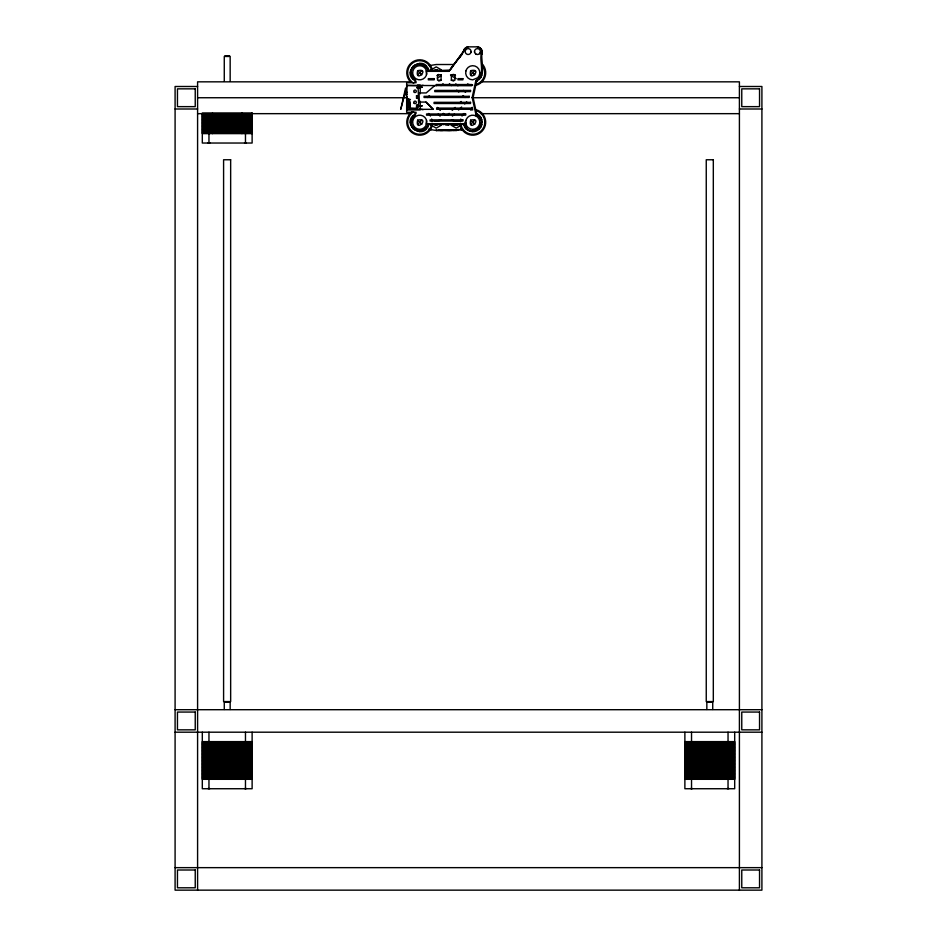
<?xml version="1.0" encoding="UTF-8"?>
<svg xmlns="http://www.w3.org/2000/svg" width="937" height="937" viewBox="0 0 937 937"><rect width="100%" height="100%" fill="white"/><g stroke="black" fill="none" stroke-linecap="round" stroke-linejoin="round"><path stroke-width="1.41" d="M417.562 105.459C415.056 106.841 418.242 102.953 417.562 106.783L416.567 107.24M417.445 87.82C416.567 87.375 416.672 88.91 417.363 86.766M415.829 81.261C398.717 71.844 424.789 52.39 428.841 71.341L449.748 70.392M465.912 120.404L464.447 123.684L428.022 123.684C427.26 130.231 418.195 133.042 413.732 128.228C407.747 122.724 414.177 117.172 416.145 112.288L406.658 112.288L406.658 82.714L416.145 82.714C414.177 77.818 407.747 72.266 413.732 66.761C418.195 61.947 427.284 64.77 428.022 71.341L448.811 71.341L463.428 51.558A5.833 5.833 0 0 1 465.033 48.478M428.83 124.668L427.928 124.434L428.83 123.684C424.742 142.6 398.729 123.134 415.829 113.74M426.558 74.597L425.855 69.233A7.063 7.063 0 0 0 415.431 67.159A7.063 7.063 0 0 0 414.74 77.759L416.192 78.884A7.063 7.063 0 0 0 426.558 70.931M426.558 124.059A7.063 7.063 0 0 0 416.192 116.118L414.74 117.23A7.063 7.063 0 0 0 415.431 127.842A7.063 7.063 0 0 0 425.855 125.769L426.558 120.404M460.43 121.74L460.781 119.034M470.983 52.32L471.088 51.558A2.94 2.94 0 0 0 466.673 49.017A2.94 2.94 0 0 0 466.673 54.112A2.94 2.94 0 0 0 471.088 51.558M465.666 122.232L466.614 125.769A7.063 7.063 0 0 0 477.038 127.842A7.063 7.063 0 0 0 477.729 117.23L476.265 116.118L472.178 97.495L475.844 80.582C485.764 75.991 479.404 62.111 481.22 54.041L482.157 51.558A5.833 5.833 0 0 0 477.472 46.85L468.113 46.85A5.833 5.833 0 0 0 465.466 48.08M475.691 81.261C487.533 77.548 480.049 60.015 482.157 51.558A5.306 5.306 0 0 0 477.448 46.85M475.691 113.74C483.328 114.923 484.265 127.092 477.448 130.395C472.857 134.05 462.281 129.353 464.447 123.684C468.91 140.855 491.749 122.267 475.844 114.419L476.628 113.74L473.115 97.495L476.628 81.261L475.844 80.582M431.453 129.716L429.158 128.744M449.912 129.892L449.994 130.477L450.088 129.892L436.22 130.477L429.064 129.329M421.931 64.571L422.165 63.657M417.293 131.332L417.539 130.419M470.292 131.332L470.538 130.419M465.912 70.931L466.614 69.233A7.063 7.063 0 0 1 477.038 67.159A7.063 7.063 0 0 1 477.729 77.759L472.74 79.832A7.063 7.063 0 0 1 465.912 70.931M417.422 97.835L417.41 96.769M415.489 80.102L415.021 80.922L415.595 80.149M423.969 65.414L424.438 64.606M415.021 130.395L415.489 129.575M468.02 130.395L468.5 129.575M476.98 114.888L477.448 114.068M450.545 69.221L462.515 53.561M450.603 69.279L453.168 65.918M459.153 58.094L462.573 53.62M417.644 70.685C414.728 83.768 430.739 67.757 417.644 70.685L421.814 74.843M438.645 74.398L438.305 74.843A2.94 2.94 0 0 1 436.982 75.604M417.644 120.147C414.728 133.23 430.739 117.23 417.644 120.147L421.814 124.316M479.533 53.643L480.002 53.034M470.655 70.685C467.727 83.768 483.738 67.757 470.655 70.685L474.813 74.843M470.655 120.147C467.727 133.23 483.738 117.23 470.655 120.147L474.813 124.316M448.811 71.341L463.428 51.558A5.306 5.306 0 0 1 468.137 46.85M428.022 71.341L428.841 70.369L448.811 70.38M406.752 85.595L406.318 95.668L407.091 96.921L407.22 107.79L417.562 108.434L418.628 104.066L418.078 85.665L406.963 85.454L471.779 85.724L471.779 84.541L436.197 84.541L436.197 85.724M413.065 79.422L413.732 78.755M417.644 74.843L421.814 70.685M425.726 66.761L426.394 66.105M413.065 128.896L413.732 128.228M417.644 124.316L421.814 120.147M470.655 74.843L474.813 70.685M447.23 115.356L449.21 113.365M452.184 110.39L455.159 107.415M459.13 103.445L461.109 101.465M466.076 128.896L466.743 128.228M470.655 124.316L474.813 120.147M478.737 116.235L479.393 115.567M452.407 116.141L454.457 114.103M458.544 110.039L461.613 106.982M464.682 103.937L466.731 101.899M482.016 52.191A5.446 5.446 0 0 0 482.157 51.558A5.306 5.306 0 0 1 482.063 52.156L482.157 54.041L481.22 54.041M427.389 97.495L429.486 95.668M440.999 85.583L443.096 83.756M434.698 85.654L426.183 92.939L419.05 92.939L419.05 102.063L425.984 102.063L433.269 109.336L406.658 109.336M434.136 70.685L434.745 70.216A2.94 2.94 0 0 1 437.696 70.216L438.305 70.685M438.305 124.316L437.696 124.785A2.94 2.94 0 0 1 434.745 124.785L434.136 124.316M458.322 124.316L457.713 124.785A2.94 2.94 0 0 1 454.785 124.785L454.164 124.316M411.566 77.478L412.385 76.998M427.073 68.518L427.893 68.05M431.125 69.818L436.22 66.878L441.327 69.818M437.239 78.064L441.327 75.71M411.566 126.94L412.385 126.472M441.327 125.183L436.22 128.123L431.125 125.183M460.325 125.769L456.249 128.123L451.142 125.183M464.576 126.94L465.396 126.472M480.084 117.992L480.892 117.523M416.567 97.916C419.389 97.015 414.728 97.331 417.305 97.389L416.415 98.057L417.527 98.057M209.888 788.591L209.209 788.544M246.49 788.544L245.717 788.544M692.455 788.591L691.775 788.544M729.056 788.544L728.283 788.544M209.888 142.892L209.209 142.892M246.396 142.892L245.717 142.892M438.703 81.05L441.21 80.254M410.629 75.206L411.542 74.96M428.83 70.322L427.928 70.568L428.841 70.369M410.629 124.668L411.542 124.434M463.628 124.668L464.541 124.434L427.928 124.434M480.927 120.041L481.841 119.795M450.498 74.972L453.332 74.48M434.616 121.295L441.081 120.182M429.205 65.649L436.232 64.512L453.403 64.512M460.231 129.236L462.468 128.884M436.314 129.892L436.314 130.477L456.26 130.477L462.562 129.458L462.234 128.919M439.465 109.348L445.38 109.278M224.857 55.869L229.577 55.869M410.312 72.758L411.249 72.758M481.22 72.758L482.157 72.758M410.816 81.835L197.59 81.835L197.59 890.15M480.915 81.835L739.41 81.835L739.41 890.15M417.515 85.068L420.233 85.068L420.233 93.77M197.59 86.497L175.09 86.497L175.09 890.15L761.91 890.15L761.91 86.497L739.41 86.497M407.244 92.306C404.07 90.608 404.07 95.925 407.244 94.227M472.178 97.495L473.115 97.495M197.59 97.741L406.435 97.741M472.154 97.741L739.41 97.741M417.539 106.584L416.415 106.584L417.305 106.713L416.415 107.38L417.539 107.38M175.09 108.997L197.59 108.997M739.41 108.997L761.91 108.997M406.658 109.934L420.233 109.934L420.233 101.231M197.59 113.658L410.816 113.658M480.915 113.658L739.41 113.658M202.31 114.173L252.123 114.173M202.31 114.771L252.123 114.771M202.31 115.356L252.123 115.356M202.31 115.942L252.123 115.942M202.31 116.528L252.123 116.528M202.31 117.125L252.123 117.125M202.31 117.711L252.123 117.711M202.31 118.296L252.123 118.296M202.31 118.894L252.123 118.894M202.31 119.479L252.123 119.479M202.31 120.065L252.123 120.065M202.31 120.65L252.123 120.65M202.31 121.248L252.123 121.248M202.31 121.833L252.123 121.833M410.312 122.232L411.249 122.232M481.22 122.232L482.157 122.232M202.31 122.419L252.123 122.419M202.31 123.016L252.123 123.016M202.31 123.602L252.123 123.602M202.31 124.188L252.123 124.188M202.31 124.773L252.123 124.773M202.31 125.371L252.123 125.371M202.31 125.956L252.123 125.956M202.31 126.542L252.123 126.542M202.31 127.139L252.123 127.139M202.31 127.725L252.123 127.725M202.31 128.31L252.123 128.31M202.31 128.896L252.123 128.896M202.31 129.493L252.123 129.493M202.31 130.079L252.123 130.079M202.31 130.665L252.123 130.665M202.31 131.262L252.123 131.262M202.31 131.848L252.123 131.848M202.31 132.433L252.123 132.433M202.31 133.019L252.123 133.019M202.31 133.616L252.123 133.616M175.09 709.707L761.91 709.707M175.09 732.195L761.91 732.195M202.31 741.624L252.123 741.624M684.877 741.624L734.69 741.624M202.31 742.209L252.123 742.209M684.877 742.209L734.69 742.209M202.31 742.795L252.123 742.795M684.877 742.795L734.69 742.795M202.31 743.392L252.123 743.392M684.877 743.392L734.69 743.392M202.31 743.978L252.123 743.978M684.877 743.978L734.69 743.978M202.31 744.564L252.123 744.564M684.877 744.564L734.69 744.564M202.31 745.161L252.123 745.161M684.877 745.161L734.69 745.161M202.31 745.747L252.123 745.747M684.877 745.747L734.69 745.747M202.31 746.332L252.123 746.332M684.877 746.332L734.69 746.332M202.31 746.918L252.123 746.918M684.877 746.918L734.69 746.918M202.31 747.515L252.123 747.515M684.877 747.515L734.69 747.515M202.31 748.101L252.123 748.101M684.877 748.101L734.69 748.101M202.31 748.686L252.123 748.686M684.877 748.686L734.69 748.686M202.31 749.284L252.123 749.284M684.877 749.284L734.69 749.284M202.31 749.869L252.123 749.869M684.877 749.869L734.69 749.869M202.31 750.455L252.123 750.455M684.877 750.455L734.69 750.455M202.31 751.041L252.123 751.041M684.877 751.041L734.69 751.041M202.31 751.638L252.123 751.638M684.877 751.638L734.69 751.638M202.31 752.224L252.123 752.224M684.877 752.224L734.69 752.224M202.31 752.809L252.123 752.809M684.877 752.809L734.69 752.809M202.31 753.407L252.123 753.407M684.877 753.407L734.69 753.407M202.31 753.992L252.123 753.992M684.877 753.992L734.69 753.992M202.31 754.578L252.123 754.578M684.877 754.578L734.69 754.578M202.31 755.163L252.123 755.163M684.877 755.163L734.69 755.163M202.31 755.761L252.123 755.761M684.877 755.761L734.69 755.761M202.31 756.346L252.123 756.346M684.877 756.346L734.69 756.346M202.31 756.932L252.123 756.932M684.877 756.932L734.69 756.932M202.31 757.518L252.123 757.518M684.877 757.518L734.69 757.518M202.31 758.115L252.123 758.115M684.877 758.115L734.69 758.115M202.31 758.701L252.123 758.701M684.877 758.701L734.69 758.701M202.31 759.286L252.123 759.286M684.877 759.286L734.69 759.286M202.31 759.884L252.123 759.884M684.877 759.884L734.69 759.884M202.31 760.469L252.123 760.469M684.877 760.469L734.69 760.469M202.31 761.055L252.123 761.055M684.877 761.055L734.69 761.055M202.31 761.64L252.123 761.64M684.877 761.64L734.69 761.64M202.31 762.238L252.123 762.238M684.877 762.238L734.69 762.238M202.31 762.823L252.123 762.823M684.877 762.823L734.69 762.823M202.31 763.409L252.123 763.409M684.877 763.409L734.69 763.409M202.31 764.006L252.123 764.006M684.877 764.006L734.69 764.006M202.31 764.592L252.123 764.592M684.877 764.592L734.69 764.592M202.31 765.178L252.123 765.178M684.877 765.178L734.69 765.178M202.31 765.763L252.123 765.763M684.877 765.763L734.69 765.763M202.31 766.361L252.123 766.361M684.877 766.361L734.69 766.361M202.31 766.946L252.123 766.946M684.877 766.946L734.69 766.946M202.31 767.532L252.123 767.532M684.877 767.532L734.69 767.532M202.31 768.129L252.123 768.129M684.877 768.129L734.69 768.129M202.31 768.715L252.123 768.715M684.877 768.715L734.69 768.715M202.31 769.3L252.123 769.3M684.877 769.3L734.69 769.3M202.31 769.886L252.123 769.886M684.877 769.886L734.69 769.886M202.31 770.483L252.123 770.483M684.877 770.483L734.69 770.483M202.31 771.069L252.123 771.069M684.877 771.069L734.69 771.069M202.31 771.655L252.123 771.655M684.877 771.655L734.69 771.655M202.31 772.252L252.123 772.252M684.877 772.252L734.69 772.252M202.31 772.838L252.123 772.838M684.877 772.838L734.69 772.838M202.31 773.423L252.123 773.423M684.877 773.423L734.69 773.423M202.31 774.009L252.123 774.009M684.877 774.009L734.69 774.009M202.31 774.606L252.123 774.606M684.877 774.606L734.69 774.606M202.31 775.192L252.123 775.192M684.877 775.192L734.69 775.192M202.31 775.777L252.123 775.777M684.877 775.777L734.69 775.777M202.31 776.375L252.123 776.375M684.877 776.375L734.69 776.375M202.31 776.96L252.123 776.96M684.877 776.96L734.69 776.96M202.31 777.546L252.123 777.546M684.877 777.546L734.69 777.546M202.31 778.132L252.123 778.132M684.877 778.132L734.69 778.132M202.31 778.729L252.123 778.729M684.877 778.729L734.69 778.729M202.31 779.315L252.123 779.315M684.877 779.315L734.69 779.315M175.09 867.65L761.91 867.65M406.4 87.855L405.498 88.383L400.767 109.313L406.307 88.183M451.388 120.182L457.842 121.295M480.927 74.96L481.841 75.206M410.629 70.322L411.542 70.568M480.927 124.434L481.841 124.668M410.629 119.795L411.542 120.041M481.384 53.807L482.157 54.041M451.247 80.254L453.742 81.05M244.545 142.892L245.225 142.892M208.037 142.892L208.717 142.892M727.112 788.591L727.791 788.544M244.545 788.591L245.225 788.544M690.51 788.544L691.283 788.544M207.944 788.544L208.717 788.544M480.084 76.998L480.892 77.478M451.142 75.71L456.249 78.649M411.566 68.05L412.385 68.518M480.084 126.472L480.892 126.94M411.566 117.523L412.385 117.992M427.073 126.472L427.893 126.94M455.745 83.908L457.935 85.759M463.382 90.397L465.572 92.259M449.373 83.756L451.47 85.583M456.706 90.175L458.802 92.002M462.983 95.668L465.08 97.495M478.737 78.755L479.393 79.422M478.737 128.228L479.393 128.896M413.065 66.105L413.732 66.761M437.31 107.415L440.285 110.39M443.26 113.365L445.239 115.356M438.153 114.22L440.109 116.176M413.065 115.567L413.732 116.235M425.726 128.228L426.394 128.896M425.984 102.063L433.269 109.348M453.824 74.398L454.164 74.843A2.94 2.94 0 0 0 455.487 75.604M476.98 80.102L477.448 80.922M476.98 129.575L477.448 130.395M415.021 64.606L415.489 65.414M415.021 114.068L415.489 114.888M423.969 129.575L424.438 130.395M474.93 130.419L475.176 131.332M417.293 63.657L417.539 64.571M421.931 130.419L422.165 131.332M472.201 107.298L472.728 109.863A12.368 12.368 0 0 0 470.585 110.051M461.508 129.037L461.531 129.634M461.156 129.693L461.063 129.107L460.981 129.716M458.462 129.529L458.509 130.114M458.298 129.552L458.357 130.138M458.134 129.575L458.193 130.161M457.935 129.611L457.982 130.196M457.678 130.243L457.584 129.669L457.49 130.278M457.08 130.348L456.167 129.892L456.26 130.477M474.497 51.558L474.602 52.32M431.676 119.034L432.039 121.74M734.69 732.195L734.69 788.731L684.877 788.731L684.877 732.195M728.037 732.195L728.037 741.624M728.037 779.315L728.037 788.731M724.512 741.624L724.512 779.315M712.729 709.461L712.729 702.164L706.838 702.164L706.838 709.461M695.067 741.624L695.067 779.315M691.529 732.195L691.529 741.624M691.529 779.315L691.529 788.731M472.74 130.711L472.74 131.66M463.628 123.684L463.628 124.621M460.571 124.035L460.571 124.621M459.341 124.035L459.341 124.621M458.65 124.035L458.65 124.621M457.233 124.035L457.233 124.621M456.014 124.035L456.014 124.621M456.073 130.477L455.159 129.892L455.159 130.477M455.862 124.035L455.862 124.621M455.616 124.035L455.616 124.621M455.452 124.035L455.464 124.621M455.323 124.035L455.323 124.621M454.972 124.035L454.972 124.621M454.867 124.035L454.867 124.621M454.656 124.035L454.621 124.621L454.386 124.035M454.176 124.035L454.328 124.621M454.316 130.477L454.316 129.892L450.31 130.477M454.117 124.621L454.058 124.035L453.941 124.621M453.684 124.035L453.754 124.621M453.473 124.035L453.555 124.621M453.25 124.035L453.367 124.621M453.18 124.035L453.18 124.621M452.876 124.035L452.817 124.621M452.735 124.035L452.653 124.621M452.594 124.035L452.524 124.621M452.489 129.892L452.489 130.477M450.732 129.892L450.732 130.477M449.772 129.892L449.819 130.477M449.573 129.892L449.584 130.477M449.327 129.892L449.35 130.477M449.21 129.892L449.163 130.477M448.999 124.035L449.081 124.621M449.046 129.892L448.964 130.477M448.882 124.035L448.882 124.621M448.741 130.477L448.741 129.892L448.554 130.477M448.706 124.035L448.706 124.621M448.472 124.035L448.472 124.621M448.39 129.892L448.331 130.477L448.249 129.892M448.167 124.035L448.167 124.621M447.945 124.035L447.945 124.621M448.097 129.892L448.015 130.477M447.781 124.035L447.827 124.621M447.874 129.892L447.921 130.477M447.628 124.035L447.628 124.621M447.675 130.477L447.581 129.892L447.511 130.477M447.324 124.035L447.3 124.621M447.195 130.477L446.937 129.892M446.773 124.035L446.937 124.621M446.621 124.035L446.586 124.621M446.703 129.892L446.609 130.477L446.504 129.892M446.328 124.035L446.328 124.621M446.305 129.892L446.305 130.477M446.071 129.892L446.071 130.477M445.977 124.035L445.977 124.621M445.836 129.892L445.871 130.477M445.743 124.035L445.743 124.621M445.59 129.892L445.649 130.477M445.567 124.035L445.567 124.621M444.958 129.892L444.958 130.477M444.677 129.892L444.677 130.477M444.103 129.892L444.103 130.477M443.248 124.035L443.248 124.621M443.342 129.892L443.342 130.477M443.201 129.892L443.201 130.477M442.744 129.892L442.744 130.477M442.463 129.892L442.463 130.477M442.358 129.892L442.358 130.477L442.205 129.892M442.053 129.892L442.065 130.477M441.737 129.892L441.831 130.477M441.514 129.892L441.514 130.477M441.304 129.892L441.362 130.477M441.104 129.892L441.104 130.477M440.999 129.892L440.929 130.477M440.765 129.892L440.894 130.477M440.577 129.892L440.566 130.477M440.39 129.892L440.46 130.477M439.957 124.035L439.957 124.621M439.968 129.892L439.968 130.477M439.652 129.892L439.652 130.477M438.657 129.892L438.75 130.477M436.619 129.892L436.619 130.477M436.419 129.892L436.419 130.477M435.119 124.035L435.119 124.621M430.294 124.035L430.294 124.621M419.729 63.341L419.729 64.278M419.729 130.711L419.729 131.66M252.123 732.195L252.123 788.731L202.31 788.731L202.31 732.195M245.471 133.616L245.471 143.033M245.471 732.195L245.471 741.624M245.471 779.315L245.471 788.731M241.933 113.002L241.933 133.616M241.933 741.624L241.933 779.315M230.162 81.273L230.162 56.466L224.271 56.466L224.271 81.273M230.162 709.461L230.162 702.164L224.271 702.164L224.271 709.461M212.488 113.002L212.488 133.616M212.488 741.624L212.488 779.315M208.963 133.616L208.963 143.033M208.963 732.195L208.963 741.624M208.963 779.315L208.963 788.731M423.079 85.279A12.954 12.954 0 0 1 419.729 85.724M410.57 81.929A12.954 12.954 0 0 1 413.252 61.537A12.954 12.954 0 0 1 432.25 69.408M413.697 83.217A12.076 12.076 0 0 1 412.385 63.189A12.076 12.076 0 0 1 431.395 69.643M432.25 125.581A12.954 12.954 0 0 1 412.303 132.843A12.954 12.954 0 0 1 412.303 111.62M419.729 109.278A12.954 12.954 0 0 1 423.079 109.723M431.395 125.359A12.076 12.076 0 0 1 412.385 131.812A12.076 12.076 0 0 1 413.697 111.772M476.09 109.723A12.954 12.954 0 0 1 481.899 131.391A12.954 12.954 0 0 1 460.219 125.581M481.911 63.599A12.954 12.954 0 0 1 476.101 85.279M472.728 85.126A12.368 12.368 0 0 1 467.504 83.967M462.023 116.047A12.368 12.368 0 0 1 463.991 113.482M428.478 113.482A12.368 12.368 0 0 1 430.446 116.047M465.912 124.059A7.063 7.063 0 0 1 476.265 116.118M481.981 65.004A12.076 12.076 0 0 1 475.855 84.424M475.855 110.566A12.076 12.076 0 0 1 481.267 130.77A12.076 12.076 0 0 1 461.074 125.359M408.181 103.058L408.169 103.808C412.128 105.764 409.211 101.032 408.181 103.058M408.181 101.36L408.169 102.11C412.175 104.054 409.164 99.357 408.181 101.36M416.403 96.007L417.539 96.23L416.403 96.007M408.45 101.325L409.328 101.805L408.45 101.325M408.45 103.023L409.328 103.503L408.45 103.023M416.532 105.377L417.422 105.53L416.532 105.377M409.457 99.896L408.169 100.657L409.164 99.744L408.169 98.842L410.418 99.603L409.457 99.896M441.081 74.819L437.544 74.819L437.544 80.195L441.081 80.195L441.081 74.819M454.925 74.819L451.388 74.819L451.388 80.195L454.925 80.195L454.925 74.819M434.147 78.649L428.326 78.649L428.326 79.832L434.147 79.832L434.147 78.649M462.878 78.649L457.959 78.649L457.959 79.832L462.878 79.832L462.878 78.649M422.095 87.246L418.16 87.82L422.095 87.246M195.236 88.851L177.456 88.851L177.456 106.642L195.236 106.642L195.236 88.851M759.544 88.851L741.764 88.851L741.764 106.642L759.544 106.642L759.544 88.851M470.526 90.432L434.78 90.432L434.78 91.603L470.526 91.603L470.526 90.432M469.226 96.324L424.063 96.324L424.063 97.495L469.226 97.495L469.226 96.324M470.526 102.332L434.077 102.332L434.077 103.503L470.526 103.503L470.526 102.332M408.403 104.171C407.806 106.303 413.135 103.738 408.403 104.171M408.438 105.284L408.169 106.759L408.438 105.612C410.933 109.547 410.371 103.023 410.148 106.49L408.438 105.284M422.095 105.881L418.16 106.455L422.095 105.881M471.779 108.095L436.665 108.095L436.665 109.278L471.779 109.278L471.779 108.095M252.123 113.002L202.31 113.002L202.31 143.033L252.123 143.033L252.123 113.002M465.666 113.986L426.558 113.986L426.558 115.169L465.666 115.169L465.666 113.986M462.878 119.877L430.06 119.877L430.06 121.06L462.878 121.06L462.878 119.877M230.654 159.758L223.592 159.758L223.592 701.579L230.654 701.579L230.654 159.758M713.315 159.758L706.252 159.758L706.252 701.579L713.315 701.579L713.315 159.758M195.236 712.061L177.456 712.061L177.456 729.841L195.236 729.841L195.236 712.061M759.544 712.061L741.764 712.061L741.764 729.841L759.544 729.841L759.544 712.061M195.236 870.004L177.456 870.004L177.456 887.796L195.236 887.796L195.236 870.004M759.544 870.004L741.764 870.004L741.764 887.796L759.544 887.796L759.544 870.004M453.461 130.477L453.461 129.892L453.344 130.477M451.657 130.477L451.657 129.892L451.599 130.477M463.428 51.558A4.685 4.685 0 0 0 463.475 52.167A5.306 5.306 0 0 1 463.428 51.558M475.973 54.112A2.94 2.94 0 0 0 480.388 51.558A2.94 2.94 0 0 0 475.973 49.017A2.94 2.94 0 0 0 475.973 54.112M414.177 103.304A1.265 1.265 0 0 0 416.274 102.672A1.265 1.265 0 0 0 414.681 101.161A1.265 1.265 0 0 0 414.177 103.304M414.412 92.388A1.265 1.265 0 0 0 416.309 91.287A1.265 1.265 0 0 0 414.412 90.186A1.265 1.265 0 0 0 414.412 92.388"/></g></svg>
